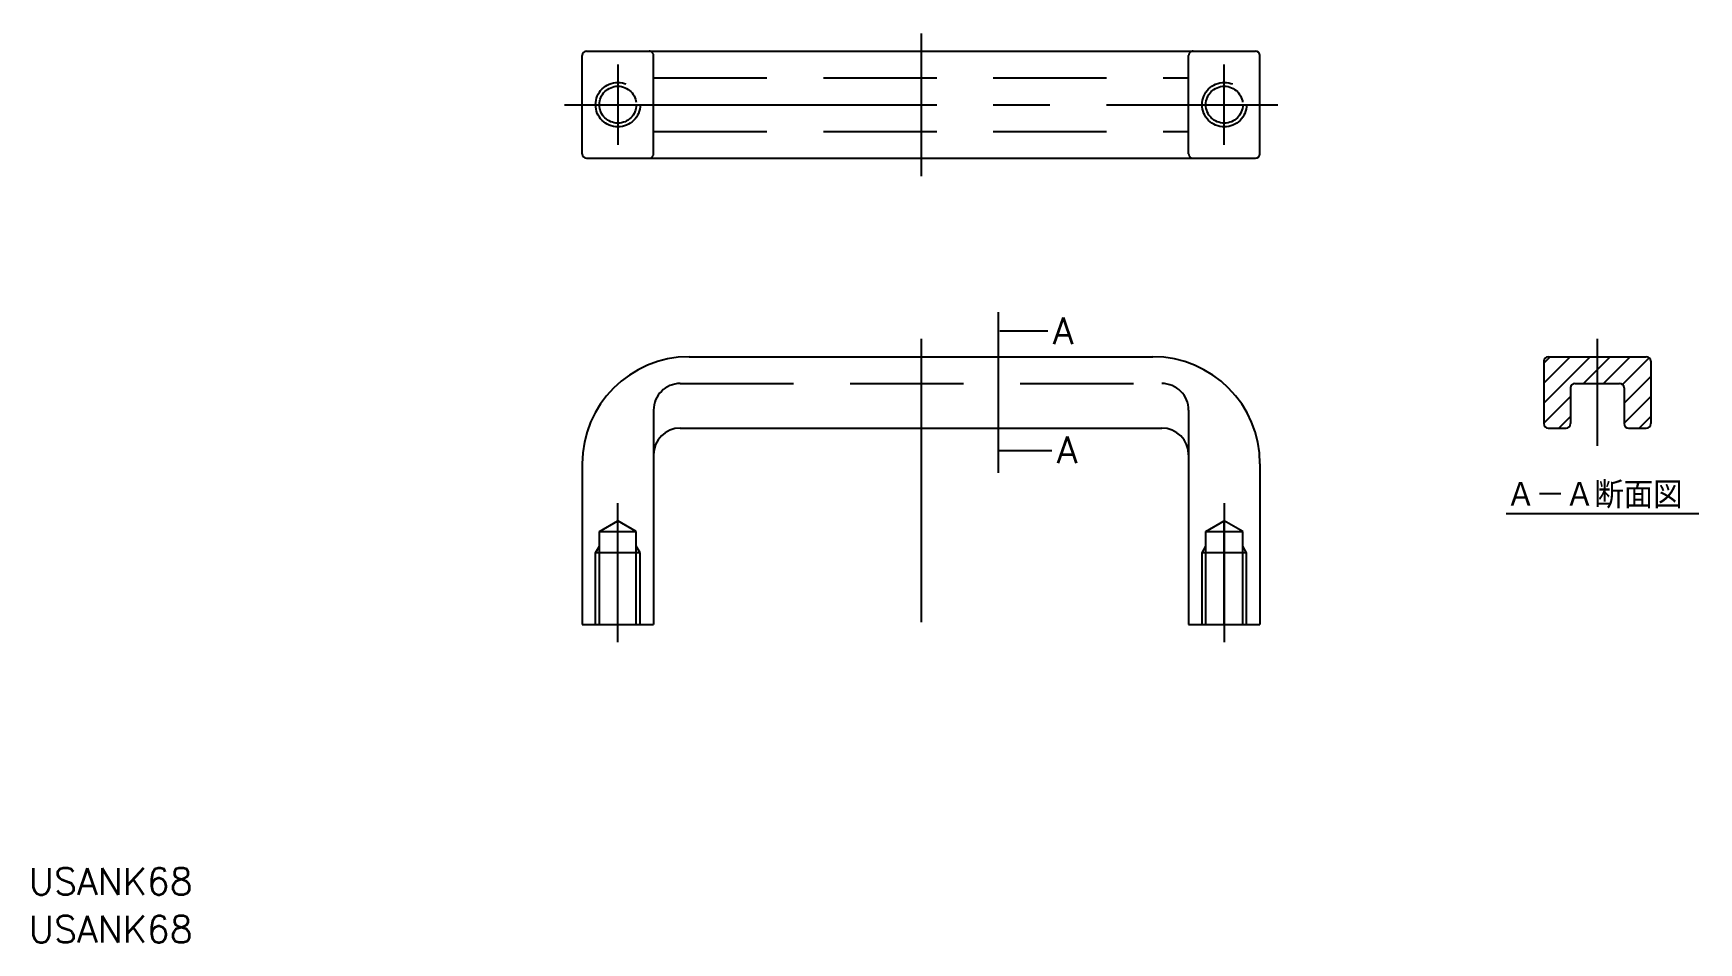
# Model space of a CAD drawing. Extents: x -100 to 87, y -36 to 66.
import ezdxf

# ---------------------------------------------------------------- set-up
doc = ezdxf.new("R2010")
doc.units = 0
doc.linetypes.add('CENTER', pattern=[50.8, 31.75, -6.35, 6.35, -6.35])
doc.linetypes.add('DASHED', pattern=[19.05, 12.7, -6.35])
doc.layers.get('0').update_dxf_attribs({"linetype": 'CONTINUOUS'})
doc.layers.add('CENTER', color=1, linetype='CENTER')
doc.styles.get("Standard").update_dxf_attribs({"font": 'txt.shx', "height": 3, "bigfont": 'bigfont.shx'})

msp = doc.modelspace()

# ---------------------------------------------------------------- linework, layer by layer
at = {"color": 7, "linetype": 'CONTINUOUS'}
for p, q in [((-38, 52.76), (-38, 63.76)), ((-37.5, 64.26), (37.5, 64.26)), ((38, 52.76), (38, 63.76)), ((-37.5, 52.26), (37.5, 52.26)), ((-26, 30), (26, 30)), ((70.32, 30), (81.32, 30)), ((69.82, 29.5), (69.82, 22.5)), ((81.82, 29.5), (81.82, 22.5)), ((72.82, 26.5), (72.82, 22.5)), ((73.32, 27), (78.32, 27)), ((78.82, 26.5), (78.82, 22.5)), ((-27, 22), (27, 22)), ((70.32, 22), (72.32, 22)), ((79.32, 22), (81.32, 22)), ((-30, 19), (-30, 0)), ((30, 19), (30, 0)), ((-38, 18), (-38, 0)), ((38, 18), (38, 0)), ((-38, 0), (-30, 0)), ((30, 0), (38, 0))]:
    msp.add_line(p, q, dxfattribs=at)
at = {"color": 3, "linetype": 'DASHED'}
for p, q in [((-30, 52.76), (-30, 63.76)), ((30, 52.76), (30, 63.76)), ((-30, 61.26), (30, 61.26)), ((-30, 55.26), (30, 55.26)), ((-27, 27), (27, 27)), ((-30, 24), (-30, 19)), ((30, 24), (30, 19)), ((-36.07, 10.4), (-34, 11.59)), ((-31.93, 10.4), (-34, 11.59)), ((31.93, 10.4), (34, 11.59)), ((36.07, 10.4), (34, 11.59)), ((-36.07, 0), (-36.07, 10.4)), ((-36.07, 10.4), (-31.93, 10.4)), ((-31.93, 0), (-31.93, 10.4)), ((31.93, 10.4), (36.07, 10.4)), ((31.93, 0), (31.93, 10.4)), ((36.07, 0), (36.07, 10.4)), ((-36.5, 8), (-36.07, 8.75)), ((-36.5, 0), (-36.5, 8)), ((-31.5, 8), (-36.5, 8)), ((-31.5, 8), (-31.93, 8.75)), ((-31.5, 0), (-31.5, 8)), ((31.5, 8), (31.93, 8.75)), ((36.5, 8), (31.5, 8)), ((31.5, 0), (31.5, 8)), ((36.5, 8), (36.07, 8.75)), ((36.5, 0), (36.5, 8))]:
    msp.add_line(p, q, dxfattribs=at)
at = {"color": 3, "linetype": 'CONTINUOUS'}
for p, q in [((69.82, 24.78), (75.03, 30)), ((69.82, 27.03), (72.79, 30)), ((69.82, 29.27), (70.54, 30)), ((74.28, 27), (77.28, 30)), ((76.52, 27), (79.52, 30)), ((78.64, 26.88), (81.64, 29.88)), ((78.82, 24.8), (81.82, 27.8)), ((69.82, 22.54), (72.82, 25.54)), ((78.82, 22.56), (81.82, 25.56)), ((71.52, 22), (72.82, 23.29)), ((80.5, 22), (81.82, 23.31))]:
    msp.add_line(p, q, dxfattribs=at)
at = {"color": 137, "linetype": 'CONTINUOUS'}
msp.add_line((65.59, 12.41), (87.19, 12.41), dxfattribs=at)
at = {"color": 7}
for points in [[(8.82, 32.89, 0), (14.22, 32.89, 0)], [(8.65, 19.49, 0), (14.66, 19.49, 0)]]:
    msp.add_polyline3d(points, dxfattribs=at)
at = {"color": 3, "linetype": 'DASHED'}
for centre, radius in [((-34, 58.26), 2.5), ((-34, 58.26), 2.07), ((34, 58.26), 2.5), ((34, 58.26), 2.07)]:
    msp.add_circle(centre, radius, dxfattribs=at)
at = {"color": 7, "linetype": 'CONTINUOUS'}
for centre, radius, start, end in [((-37.5, 63.76), 0.5, 90, 180), ((37.5, 63.76), 0.5, 0, 90), ((-37.5, 52.76), 0.5, 180, 270), ((37.5, 52.76), 0.5, 270, 0), ((-26, 18), 12, 90, 180), ((26, 18), 12, 0, 90), ((70.32, 29.5), 0.5, 90, 180), ((81.32, 29.5), 0.5, 0, 90), ((73.32, 26.5), 0.5, 90, 180), ((78.32, 26.5), 0.5, 0, 90), ((70.32, 22.5), 0.5, 180, 270), ((72.32, 22.5), 0.5, 270, 0), ((79.32, 22.5), 0.5, 180, 270), ((81.32, 22.5), 0.5, 270, 0), ((-27, 19), 3, 90, 180), ((27, 19), 3, 0, 90)]:
    msp.add_arc(centre, radius, start, end, dxfattribs=at)
at = {"color": 3, "linetype": 'DASHED'}
for centre, radius, start, end in [((-30.5, 63.76), 0.5, 0, 90), ((30.5, 63.76), 0.5, 90, 180), ((-30.5, 52.76), 0.5, 270, 360), ((30.5, 52.76), 0.5, 180, 270), ((-27, 24), 3, 90, 180), ((27, 24), 3, 0, 90)]:
    msp.add_arc(centre, radius, start, end, dxfattribs=at)
at = {"layer": 'CENTER', "color": 1, "linetype": 'CENTER'}
for p, q in [((0, 66.26), (0, 50.26)), ((-33.96, 53.76), (-33.96, 62.76)), ((34, 53.76), (34, 62.76)), ((-40, 58.26), (-29.5, 58.26)), ((-30, 58.26), (30, 58.26)), ((-30, 58.26), (-29.5, 58.26)), ((29.5, 58.26), (40, 58.26)), ((8.65, 35), (8.65, 17)), ((0, 32), (0, -2)), ((75.82, 32), (75.82, 20)), ((-34, -2), (-34, 13.59)), ((34, 13.59), (34, -2)), ((34, 0), (34, 11.59))]:
    msp.add_line(p, q, dxfattribs=at)

# ---------------------------------------------------------------- texts
at = {"color": 137, "linetype": 'CONTINUOUS'}
for s, p in [('A', (14.77, 31.42)), ('A', (15.21, 18.06)), ('Ａ－Ａ断面図', (65.59, 13.01))]:
    msp.add_text(s, height=3, dxfattribs=at).set_placement(p)
at = {"color": 7, "linetype": 'CONTINUOUS'}
for p in [(-100.06, -30.32), (-100.06, -35.69)]:
    msp.add_text('USANK68', height=3, dxfattribs=at).set_placement(p)

doc.saveas('drawing.dxf')
